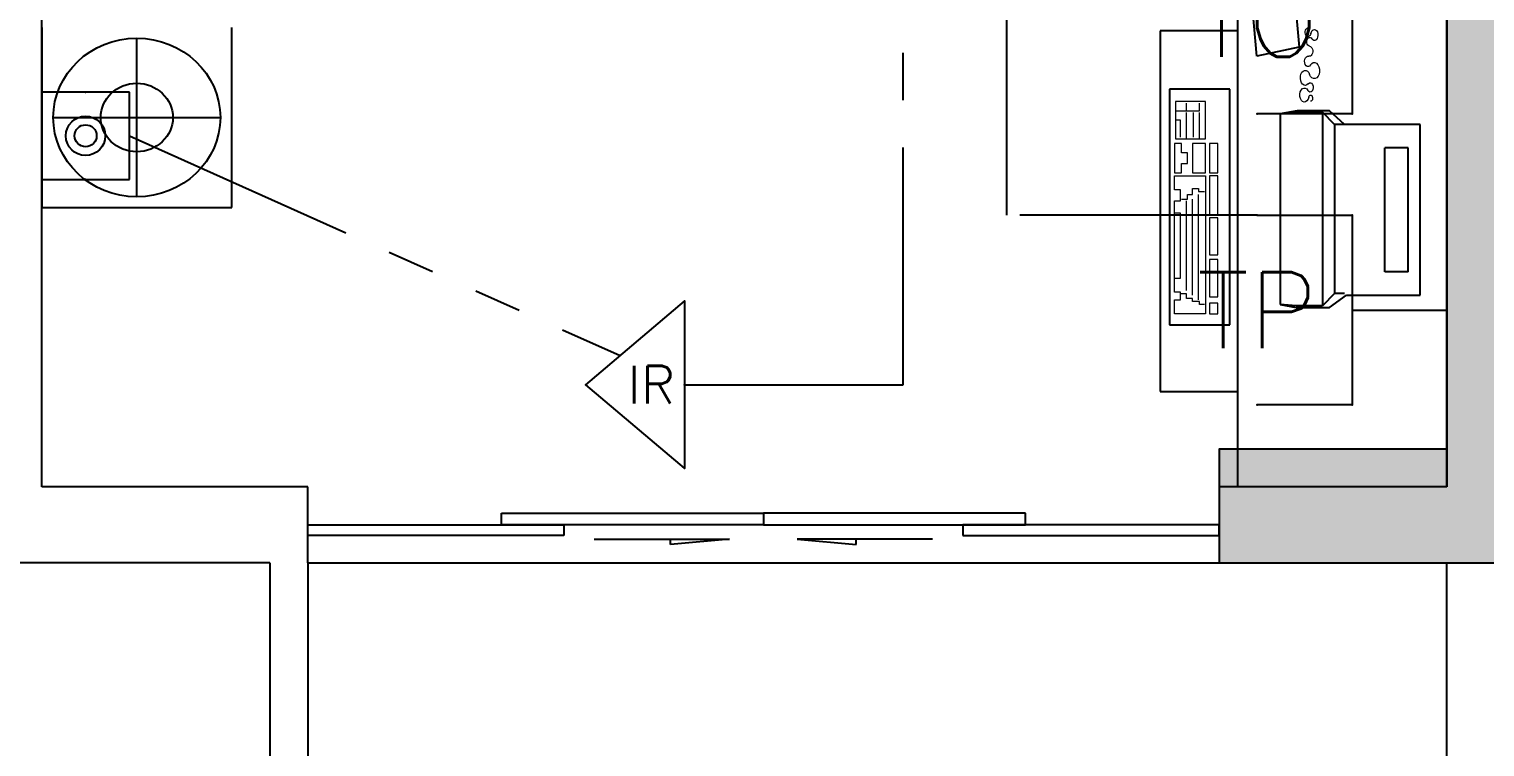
# Model space of a CAD drawing. Extents: x -41969 to 449372, y 65390 to 759577.
# Drawn here: x 290451 to 294285, y 702507 to 704399 of the extents above; entities that cross this region are included whole.
import ezdxf
from ezdxf.enums import TextEntityAlignment as Align

# ---------------------------------------------------------------- set-up
doc = ezdxf.new("R2010")
doc.units = 0
doc.header["$LTSCALE"] = 1000
doc.header["$MEASUREMENT"] = 0
doc.linetypes.add('PHANTOM2', pattern=[1.25, 0.625, -0.125, 0.125, -0.125, 0.125, -0.125])
doc.linetypes.add('PHANTOM3', pattern=[1.5, 0.625, -0.125, 0.125, -0.125, 0.125, -0.125, 0.125, -0.125])
for name, color, linetype in [('EQUIP-消防', 241, 'Continuous'), ('EQUIP-通讯', 241, 'Continuous'), ('IN-door', 2, 'Continuous'), ('jg新结构柱', 9, 'Continuous'), ('WALL', 7, 'Continuous'), ('WIRE-照明', 120, 'Continuous'), ('装修家具', 8, 'Continuous')]:
    doc.layers.add(name, color=color, linetype=linetype)
doc.styles.add('_TEL_DIM', font='SIMPLEX', dxfattribs={"width": 0.8, "height": 3.5, "bigfont": 'HZTXT'})
doc.styles.add('DIM_FONT', font='SIMPLEX', dxfattribs={"width": 0.7, "bigfont": 'GBCBIG'})
doc.styles.get("Standard").update_dxf_attribs({"font": 'gbenor.shx', "bigfont": 'gbcbig.shx'})

# ---------------------------------------------------------------- blocks, each defined once
blk = doc.blocks.new('A$C65FF3140')
at = {"color": 8}
for p, q in [((-2851.7, -7998), (-2851.7, -9500)), ((-2300, -7998), (-2300, -9500)), ((-2709.5, -8118.8, -88.9), (-2688.9, -8340.3, -88.9)), ((-2800.2, -8364.7, -88.9), (-2820.8, -8143.2, -88.9)), ((-6000, -8288.6), (-6000, -8763.6)), ((-5750, -8735.1), (-5750, -8317.1)), ((-5500, -8763.6), (-5500, -8288.6)), ((-2851.7, -8297.9), (-3055.4, -8297.9)), ((-3055.4, -8297.9), (-3055.4, -9248.2)), ((-2688.9, -8340.3, -88.9), (-2800.2, -8364.7, -88.9)), ((-3030.9, -8451.4), (-3030.9, -9072.3)), ((-2871.8, -8451.4), (-3030.9, -8451.4)), ((-2871.8, -9072.3), (-2871.8, -8451.4)), ((-2694.1, -8508.2), (-2739.2, -8516.3)), ((-2609.2, -8508.2), (-2694.1, -8508.2)), ((-2569.4, -8544.9), (-2609.2, -8508.2)), ((-5970, -8526.1), (-5530, -8526.1)), ((-2696.7, -8512.3), (-2739.2, -8516.3)), ((-2739.2, -8516.3), (-2739.2, -9018.8)), ((-2627.8, -8512.3), (-2696.7, -8512.3)), ((-2627.8, -8512.3), (-2627.8, -9022.9)), ((-2595.9, -8544.9), (-2627.8, -8512.3)), ((-2595.9, -8544.9), (-2595.9, -8990.2)), ((-2569.4, -8544.9), (-2595.9, -8544.9)), ((-2370.5, -8544.9), (-2569.4, -8544.9)), ((-2370.5, -8994.3), (-2370.5, -8544.9)), ((-2463.3, -8933), (-2463.3, -8606.2)), ((-2402.3, -8606.2), (-2463.3, -8606.2)), ((-2402.3, -8933), (-2402.3, -8606.2)), ((-6000, -8763.6), (-5500, -8763.6)), ((-2402.3, -8933), (-2463.3, -8933)), ((-2595.9, -8990.2), (-2627.8, -9022.9)), ((-2609.2, -9027), (-2564.1, -8994.3)), ((-2569.4, -8990.2), (-2595.9, -8990.2)), ((-2564.1, -8994.3), (-2370.5, -8994.3)), ((-2739.2, -9018.8), (-2696.7, -9027)), ((-2696.7, -9022.9), (-2739.2, -9018.8)), ((-2627.8, -9022.9), (-2696.7, -9022.9)), ((-2696.7, -9027), (-2609.2, -9027)), ((-3030.9, -9072.3), (-2871.8, -9072.3)), ((-3055.4, -9248.2), (-2851.7, -9248.2)), ((-2300, -9500), (-2851.7, -9500))]:
    blk.add_line(p, q, dxfattribs=at)
at = {"color": 8, "lineweight": 13}
for p, q in [((-3015, -8484.1), (-3015, -8582.1)), ((-2935.4, -8484.1), (-3015, -8484.1)), ((-3015, -8508.6), (-2985.8, -8508.6)), ((-2985.8, -8508.6), (-2985.8, -8488.1)), ((-2985.8, -8508.6), (-2951.3, -8508.6)), ((-2951.3, -8508.6), (-2951.3, -8488.1)), ((-2935.4, -8582.1), (-2935.4, -8484.1)), ((-3001.7, -8533.1), (-3015, -8533.1)), ((-3001.7, -8578), (-3001.7, -8533.1)), ((-2985.8, -8582.1), (-2985.8, -8512.6)), ((-2967.3, -8578), (-2967.3, -8512.6)), ((-2951.3, -8582.1), (-2951.3, -8512.6)), ((-3015, -8582.1), (-2935.4, -8582.1)), ((-2999.1, -8594.3), (-3017.7, -8594.3)), ((-3017.7, -8594.3), (-3017.7, -8672)), ((-2999.1, -8618.9), (-2999.1, -8594.3)), ((-2983.2, -8618.9), (-2999.1, -8618.9)), ((-2983.2, -8647.5), (-2983.2, -8618.9)), ((-2935.4, -8594.3), (-2969.9, -8594.3)), ((-2969.9, -8594.3), (-2969.9, -8672)), ((-2935.4, -8672), (-2935.4, -8594.3)), ((-2903.6, -8594.3), (-2924.8, -8594.3)), ((-2924.8, -8594.3), (-2924.8, -8672)), ((-2903.6, -8672), (-2903.6, -8594.3)), ((-2999.1, -8647.5), (-2983.2, -8647.5)), ((-2999.1, -8672), (-2999.1, -8647.5)), ((-3017.7, -8672), (-2999.1, -8672)), ((-3017.7, -8716.9), (-3017.7, -8680.1)), ((-3017.7, -8680.1), (-2935.4, -8680.1)), ((-2969.9, -8672), (-2935.4, -8672)), ((-2935.4, -8680.1), (-2935.4, -9043.7)), ((-2924.8, -8672), (-2903.6, -8672)), ((-2924.8, -8680.1), (-2924.8, -8782.3)), ((-2903.6, -8680.1), (-2924.8, -8680.1)), ((-2903.6, -8782.3), (-2903.6, -8680.1)), ((-3001.7, -8716.9), (-3017.7, -8716.9)), ((-3001.7, -8745.5), (-3001.7, -8716.9)), ((-2983.2, -8729.1), (-2969.9, -8729.1)), ((-2983.2, -8741.4), (-2983.2, -8729.1)), ((-2969.9, -8729.1), (-2969.9, -8712.8)), ((-2969.9, -8712.8), (-2954, -8712.8)), ((-2954, -8712.8), (-2954, -8721)), ((-2954, -8721), (-2938.1, -8721)), ((-2954, -9006.9), (-2954, -8729.1)), ((-3017.7, -8986.5), (-3017.7, -8745.5)), ((-3017.7, -8745.5), (-3001.7, -8745.5)), ((-3001.7, -8778.2), (-3017.7, -8778.2)), ((-3001.7, -8949.7), (-3001.7, -8778.2)), ((-2999.1, -8741.4), (-2983.2, -8741.4)), ((-2985.8, -8982.4), (-2985.8, -8745.5)), ((-2969.9, -8994.7), (-2969.9, -8741.4)), ((-2924.8, -8782.3), (-2903.6, -8782.3)), ((-2924.8, -8790.4), (-2924.8, -8888.5)), ((-2903.6, -8790.4), (-2924.8, -8790.4)), ((-2903.6, -8888.5), (-2903.6, -8790.4)), ((-2924.8, -8888.5), (-2903.6, -8888.5)), ((-2924.8, -8900.7), (-2924.8, -8998.8)), ((-2903.6, -8900.7), (-2924.8, -8900.7)), ((-2903.6, -8998.8), (-2903.6, -8900.7)), ((-3017.7, -8949.7), (-3001.7, -8949.7)), ((-3001.7, -8986.5), (-3017.7, -8986.5)), ((-3017.7, -9006.9), (-3001.7, -9006.9)), ((-3017.7, -9043.7), (-3017.7, -9006.9)), ((-3001.7, -9006.9), (-3001.7, -8986.5)), ((-2985.8, -8990.6), (-3001.7, -8990.6)), ((-2985.8, -9002.8), (-2985.8, -8990.6)), ((-2969.9, -9002.8), (-2985.8, -9002.8)), ((-2969.9, -9011), (-2969.9, -9002.8)), ((-2924.8, -8998.8), (-2903.6, -8998.8)), ((-2935.4, -9043.7), (-3017.7, -9043.7)), ((-2951.3, -9011), (-2969.9, -9011)), ((-2951.3, -9019.2), (-2951.3, -9011)), ((-2938.1, -9019.2), (-2951.3, -9019.2)), ((-2903.6, -9015.1), (-2924.8, -9015.1)), ((-2924.8, -9015.1), (-2924.8, -9043.7)), ((-2924.8, -9043.7), (-2903.6, -9043.7)), ((-2903.6, -9043.7), (-2903.6, -9015.1))]:
    blk.add_line(p, q, dxfattribs=at)
at = {"color": 8, "linetype": 'Continuous'}
blk.add_ellipse((-5750, -8526.1), major_axis=(220, 0), ratio=0.95, dxfattribs=at)
at = {"color": 8, "lineweight": 13, "extrusion": (0, 0, -1)}
for centre, major_axis, start_param, end_param in [((-2665.4, -8301.1, -88.9), (0, 11.7), 1.85397, 6.643828), ((-2661.2, -8326.5, -88.9), (0, 11.5), 3.196719, 7.081027), ((-2649.1, -8308.4, -88.9), (0, 14.5), -1.287623, 3.939434), ((-2662.1, -8351.4, -88.9), (0, 13.4), 0.055126, 3.351464), ((-2665.8, -8378, -88.9), (0, 13.8), 2.334942, 6.493057), ((-2649.3, -8402.4, -88.9), (0, 21.5), -0.806651, 4.231932), ((-2673.1, -8421.5, -88.9), (0, 19.9), 2.473279, 7.373525), ((-2660.1, -8446.8, -88.9), (0, 12.4), -0.668314, 4.00917), ((-2675.4, -8466.8, -88.9), (0, 18.6), 1.879371, 7.150762), ((-2658.9, -8475, -88.9), (0, 8.17), -1.262221, 3.228162)]:
    blk.add_ellipse(centre, major_axis=major_axis, ratio=0.649296, start_param=start_param, end_param=end_param, dxfattribs=at)
at = {"color": 8}
blk.add_ellipse((-5750, -8526.1), major_axis=(95, 0), ratio=0.95, dxfattribs=at)
at = {"color": 8, "ltscale": 1e-06, "style": 'DIM_FONT', "text_generation_flag": 4, "width": 0.8, "flags": 9}
for tag, p, rotation in [('YSIZE', (7913.6, 18100), 270), ('XSIZE', (7913.6, 18100), 270), ('YSIZE', (5350, 12479.8), 270.0001), ('XSIZE', (5350, 12479.8), 270.0001), ('YSIZE', (7913.6, 10300), 270), ('XSIZE', (7913.6, 10300), 270), ('YSIZE', (5350, 4679.8), 270.0001), ('XSIZE', (5350, 4679.8), 270.0001), ('YSIZE', (-4020.2, -3750), 180.0001), ('XSIZE', (-4020.2, -3750), 180.0001), ('YSIZE', (3779.8, -3750), 180.0001), ('XSIZE', (3779.8, -3750), 180.0001), ('YSIZE', (12500, -4413.7), 270.0001), ('XSIZE', (12500, -4413.7), 270.0001), ('XSIZE', (12451, -6050.4), 180), ('YSIZE', (12451, -6050.4), 180), ('YSIZE', (10569.5, -6235.4), 180), ('XSIZE', (10569.5, -6235.4), 180), ('XSIZE', (-6200, -6313.6), 180), ('YSIZE', (-6200, -6313.6), 180), ('XSIZE', (1600, -6313.6), 180), ('YSIZE', (1600, -6313.6), 180)]:
    blk.add_attdef(tag, p, '', height=0.5, rotation=rotation, dxfattribs=at)
at = {"color": 8, "style": 'DIM_FONT', "oblique": 0, "width": 0.8, "flags": 9}
for tag, p, rotation in [('YSIZE', (5516.7, 17078.2), 360), ('XSIZE', (5516.7, 17078.2), 360), ('YSIZE', (5516.7, 9278.2), 360), ('XSIZE', (5516.7, 9278.2), 360), ('YSIZE', (-7221.8, -3916.7), 270), ('XSIZE', (-7221.8, -3916.7), 270), ('YSIZE', (578.2, -3916.7), 270), ('XSIZE', (578.2, -3916.7), 270)]:
    blk.add_attdef(tag, p, '', height=0.413, rotation=rotation, dxfattribs=at)
at = {"color": 8, "ltscale": 1e-06, "style": 'DIM_FONT', "width": 0.8, "flags": 9}
for tag, p, rotation in [('YSIZE', (5350, 16101), 89.9999), ('XSIZE', (5350, 16101), 89.9999), ('XSIZE', (7913.6, 10500), 90), ('YSIZE', (7913.6, 10500), 90), ('YSIZE', (7913.6, 2700.1), 90), ('XSIZE', (7913.6, 2700.1), 90), ('YSIZE', (-16900, -4413.7), 269.9999), ('XSIZE', (-16900, -4413.7), 269.9999)]:
    blk.add_attdef(tag, p, '', height=0.5, rotation=rotation, dxfattribs=at)
at = {"color": 8, "style": 'DIM_FONT', "text_generation_flag": 4, "width": 0.8, "flags": 9}
for tag, p, rotation in [('YSIZE', (5516.7, 11521.8), 0), ('XSIZE', (5516.7, 11521.8), 0), ('YSIZE', (5516.7, 3721.8), 0), ('XSIZE', (5516.7, 3721.8), 0), ('YSIZE', (9342.9, -1535.9), 180), ('XSIZE', (9342.9, -1535.9), 180), ('YSIZE', (-4978.2, -3916.7), 270), ('XSIZE', (-4978.2, -3916.7), 270), ('YSIZE', (2821.8, -3916.7), 270), ('XSIZE', (2821.8, -3916.7), 270)]:
    blk.add_attdef(tag, p, '', height=0.413, rotation=rotation, dxfattribs=at)
at = {"color": 8, "ltscale": 1e-06, "style": 'DIM_FONT', "oblique": 0, "width": 0.8, "flags": 9}
for tag, p, rotation in [('YSIZE', (5350, 8320.2), 89.9999), ('XSIZE', (5350, 8320.2), 89.9999), ('YSIZE', (-8179.8, -3750), 359.9999), ('XSIZE', (-8179.8, -3750), 359.9999), ('YSIZE', (-379.8, -3750), 359.9999), ('XSIZE', (-379.8, -3750), 359.9999)]:
    blk.add_attdef(tag, p, '', height=0.5, rotation=rotation, dxfattribs=at)
at = {"color": 8, "text_generation_flag": 4, "flags": 9}
for tag, p, height, width in [('YSIZE', (-14000.3, -1399.1), 0.666, 0.834261), ('XSIZE', (-14000.3, -1399.1), 0.666, 0.834261), ('YSIZE', (-10846.1, -3267.1), 0.5, 0.8), ('XSIZE', (-10846.1, -3267.1), 0.5, 0.8)]:
    blk.add_attdef(tag, p, '', height=height, rotation=180, dxfattribs=dict(at, width=width))
at = {"color": 8, "flags": 9}
for tag, p, height, width in [('YSIZE', (9600.3, -1399.1), 0.666, 0.834261), ('XSIZE', (9600.3, -1399.1), 0.666, 0.834261), ('YSIZE', (6446.1, -3267.1), 0.5, 0.8), ('XSIZE', (6446.1, -3267.1), 0.5, 0.8)]:
    blk.add_attdef(tag, p, '', height=height, dxfattribs=dict(at, width=width))
at = {"color": 8, "style": 'DIM_FONT', "width": 0.8, "flags": 9}
for tag in ['YSIZE', 'XSIZE']:
    blk.add_attdef(tag, (-13742.9, -1535.9), '', height=0.413, dxfattribs=at)
at = {"color": 8, "flags": 9}
for tag, p in [('YSIZE', (5880.4, -5584.1)), ('XSIZE', (5880.4, -5584.1)), ('YSIZE', (5880.4, -5584.1)), ('XSIZE', (5880.4, -5584.1)), ('YSIZE', (9400, -8940.7)), ('XSIZE', (9400, -8940.7))]:
    blk.add_attdef(tag, p, '', height=0.5, dxfattribs=at)
at = {"color": 8, "ltscale": 1e-06, "style": 'DIM_FONT', "width": 0.8, "flags": 9}
for tag, p in [('YSIZE', (-16900, -6050.4)), ('XSIZE', (-16900, -6050.4)), ('YSIZE', (-14969.5, -6235.4)), ('XSIZE', (-14969.5, -6235.4)), ('YSIZE', (-6000, -6313.6)), ('XSIZE', (-6000, -6313.6)), ('YSIZE', (1800, -6313.6)), ('XSIZE', (1800, -6313.6))]:
    blk.add_attdef(tag, p, '', height=0.5, dxfattribs=at)
at = {"color": 8, "text_generation_flag": 4, "flags": 9}
for tag, p in [('YSIZE', (-10280.4, -6139.1)), ('XSIZE', (-10280.4, -6139.1)), ('YSIZE', (-13800, -9000.4)), ('XSIZE', (-13800, -9000.4))]:
    blk.add_attdef(tag, p, '', height=0.5, rotation=180, dxfattribs=at)
blk = doc.blocks.new('sdarw52y5fghg')
at = {"layer": 'jg新结构柱'}
h = blk.add_hatch(color=256, dxfattribs=at)
h.dxf.hatch_style = 1
h.paths.add_polyline_path([(16257.6, -2243070.7), (16257.6, -2242470.7), (16507.6, -2242470.7), (16507.6, -2242820.7), (17907.6, -2242820.7), (17907.6, -2243070.7)])
h.paths.add_polyline_path([(24257.6, -2243070.7), (23728.4, -2243070.7), (23728.4, -2242870.7), (24057.6, -2242870.7), (24057.6, -2240670.7), (24257.6, -2240670.7)])
h.paths.add_polyline_path([(14257.6, -2235370.7), (16457.6, -2235370.7), (16457.6, -2235570.7), (14457.6, -2235570.7), (14457.6, -2237020.7), (14257.6, -2237020.7)])
h.paths.add_polyline_path([(26057.6, -2240370.7), (26057.6, -2239770.7), (26257.6, -2239770.7), (26257.6, -2240170.7), (28157.6, -2240170.7), (28157.6, -2240370.7)])
h.paths.add_polyline_path([(33757.6, -2240370.7), (33757.6, -2239770.7), (33557.6, -2239770.7), (33557.6, -2240170.7), (32107.6, -2240170.7), (32107.6, -2240370.7)])
h.paths.add_polyline_path([(33757.6, -2224570.7), (33757.6, -2225170.7), (33557.6, -2225170.7), (33557.6, -2224770.7), (32107.6, -2224770.7), (32107.6, -2224570.7)])
h.paths.add_polyline_path([(26057.6, -2224570.7), (26057.6, -2225170.7), (26257.6, -2225170.7), (26257.6, -2224770.7), (27707.6, -2224770.7), (27707.6, -2224570.7)])
h.paths.add_polyline_path([(27707.6, -2232370.7), (27707.6, -2232570.7), (26357.6, -2232570.7), (26357.6, -2233170.7), (26057.6, -2233170.7), (26057.6, -2231770.7), (26357.6, -2231770.7), (26357.6, -2232370.7)])
h.paths.add_polyline_path([(32107.6, -2232370.7), (32107.6, -2232570.7), (33457.6, -2232570.7), (33457.6, -2233170.7), (33757.6, -2233170.7), (33757.6, -2231770.7), (33457.6, -2231770.7), (33457.6, -2232370.7)])
h.paths.add_polyline_path([(35157.6, -2242871.1), (34557.6, -2242871.1), (34557.6, -2243071.1), (34957.6, -2243071.1), (34957.6, -2244521.1), (35157.6, -2244521.1)])
h.paths.add_polyline_path([(32057.6, -2244520.7), (31857.6, -2244520.7), (31857.6, -2243070.7), (31457.6, -2243070.7), (31457.6, -2242870.7), (32457.6, -2242870.7), (32457.6, -2243070.7), (32057.6, -2243070.7)])
h.paths.add_polyline_path([(34957.6, -2251870.7), (35157.6, -2251870.7), (35157.6, -2251670.7), (35157.6, -2250220.7), (34957.6, -2250220.7)])
h.paths.add_polyline_path([(14457.6, -2243070.3), (13857.6, -2243070.3), (13857.6, -2242870.3), (14257.6, -2242870.3), (14257.6, -2241420.3), (14457.6, -2241420.3)])
h.paths.add_polyline_path([(5357.6, -2242870.7), (5957.6, -2242870.7), (5957.6, -2243070.7), (5557.6, -2243070.7), (5557.6, -2244520.7), (5357.6, -2244520.7)])
h.paths.add_polyline_path([(8457.6, -2244520.3), (8657.6, -2244520.3), (8657.6, -2243070.3), (9057.6, -2243070.3), (9057.6, -2242870.3), (8057.6, -2242870.3), (8057.6, -2243070.3), (8457.6, -2243070.3)])
h.paths.add_polyline_path([(28157.6, -2244870.7), (27957.6, -2244870.7), (27957.6, -2245070.7), (27957.6, -2247120.7), (28157.6, -2247120.7)])
h.paths.add_polyline_path([(12357.6, -2244870.7), (12557.6, -2244870.7), (12557.6, -2245070.7), (12557.6, -2247120.7), (12357.6, -2247120.7)])
h.paths.add_polyline_path([(20157.6, -2246770.3), (20357.6, -2246770.3), (20357.6, -2245170.3), (20757.6, -2245170.3), (20757.6, -2244870.3), (19757.6, -2244870.3), (19757.6, -2245170.3), (20157.6, -2245170.3)])
h.paths.add_polyline_path([(5557.6, -2251870.7), (5357.6, -2251870.7), (5357.6, -2251670.7), (5357.6, -2250220.7), (5557.6, -2250220.7)])
h.paths.add_polyline_path([(32057.6, -2250920.7), (31857.6, -2250920.7), (31857.6, -2252370.7), (31457.6, -2252370.7), (31457.6, -2252570.7), (32457.6, -2252570.7), (32457.6, -2252370.7), (32057.6, -2252370.7)])
h.paths.add_polyline_path([(28157.6, -2250920.7), (27957.6, -2250920.7), (27957.6, -2252370.7), (27557.6, -2252370.7), (27557.6, -2252570.7), (28557.6, -2252570.7), (28557.6, -2252370.7), (28157.6, -2252370.7)])
h.paths.add_polyline_path([(20357.6, -2250920.7), (20157.6, -2250920.7), (20157.6, -2252270.7), (19557.6, -2252270.7), (19557.6, -2252570.7), (20957.6, -2252570.7), (20957.6, -2252270.7), (20357.6, -2252270.7)])
h.paths.add_polyline_path([(12557.6, -2250920.7), (12357.6, -2250920.7), (12357.6, -2252370.7), (11957.6, -2252370.7), (11957.6, -2252570.7), (12957.6, -2252570.7), (12957.6, -2252370.7), (12557.6, -2252370.7)])
h.paths.add_polyline_path([(8657.6, -2250920.7), (8457.6, -2250920.7), (8457.6, -2252370.7), (8057.6, -2252370.7), (8057.6, -2252570.7), (9057.6, -2252570.7), (9057.6, -2252370.7), (8657.6, -2252370.7)])
h.paths.add_polyline_path([(23657.6, -2235570.7), (24057.6, -2235570.7), (24057.6, -2236770.7), (24257.6, -2236770.7), (24257.6, -2235370.7), (23657.6, -2235370.7)])
h.paths.add_polyline_path([(22657.6, -2235570.7), (22657.6, -2235370.7), (21957.6, -2235370.7), (21957.6, -2235570.7)])
blk.add_lwpolyline([(20357.6, -2250920.7), (20157.6, -2250920.7), (20157.6, -2252270.7), (19557.6, -2252270.7), (19557.6, -2252570.7), (20957.6, -2252570.7), (20957.6, -2252270.7), (20357.6, -2252270.7)], close=True, dxfattribs=at)
blk = doc.blocks.new('$DorLib2D$00000138')
at = {"color": 0, "linetype": 'Continuous'}
for p, q in [((-0.2875, 0), (-0.2875, 0.1538)), ((-0.2875, 0.1538), (0, 0.1538)), ((0, 0.1538), (0, 0)), ((0.2875, 0.1538), (0, 0.1538)), ((0.2875, 0), (0.2875, 0.1538)), ((-0.5, -0.1399), (-0.5, 0)), ((-0.5, 0), (-0.2188, 0)), ((0, 0), (-0.2875, 0)), ((-0.2188, 0), (-0.2188, -0.1399)), ((0, 0), (0.2875, 0)), ((0.2188, 0), (0.2188, -0.1399)), ((0.5, 0), (0.2188, 0)), ((0.5, 0), (0.5, -0.1946)), ((0.5, -0.1399), (0.5, 0)), ((-0.2188, -0.1399), (-0.5, -0.1399)), ((0.2188, -0.1399), (0.5, -0.1399)), ((-0.1857, -0.186), (-0.037, -0.186)), ((-0.037, -0.186), (-0.1019, -0.2583)), ((-0.1019, -0.2583), (-0.1019, -0.186)), ((0.1857, -0.186), (0.037, -0.186)), ((0.037, -0.186), (0.1019, -0.2583)), ((0.1019, -0.2583), (0.1019, -0.186))]:
    blk.add_line(p, q, dxfattribs=at)
blk = doc.blocks.new('$equip$00001722')
for p, q in [((-0.5, 0), (-0.5, -1)), ((0.5, 0), (-0.5, 0)), ((0.5, -1), (0.5, 0)), ((-0.5, -1), (0.5, -1))]:
    blk.add_line(p, q)
for radius in [0.225, 0.126]:
    blk.add_circle((0, -0.5), radius)
for p in [(0, 0), (-0.5, -0.5), (0.5, -0.5), (0, -1)]:
    blk.add_point(p)
at = {"flags": 9}
blk.add_attdef('A', (0, 0), '', height=0.00002, dxfattribs=at)
blk.add_attdef('B', text='', height=0.4, dxfattribs=at).set_placement((0.884, -0.7), align=Align.MIDDLE_CENTER)
blk = doc.blocks.new('$equip$00001847')
for p, q in [((-0.5, 0.499), (-0.5, 0.999)), ((0.5, 0.999), (0.5, 0.499)), ((0.5, 0.499), (-0.5, 0.499)), ((0, 0.4995), (0, 0))]:
    blk.add_line(p, q)
for p in [(-0.5, 0.999), (0.5, 0.999), (-0.5, 0.499), (0.5, 0.499), (0, 0)]:
    blk.add_point(p)
at = {"color": 7, "style": '_TEL_DIM'}
blk.add_attdef('$TEXT$', text='', height=0.4, dxfattribs=at).set_placement((0, 0.999), align=Align.MIDDLE_CENTER)
at = {"color": 7, "style": '_TEL_DIM', "flags": 1}
blk.add_attdef('A', text='', height=0.00002, dxfattribs=at).set_placement((0, 0), align=Align.MIDDLE_CENTER)
blk = doc.blocks.new('$equip$00001867')
for p, q in [((-0.5, 0.499), (-0.5, 0.999)), ((0.5, 0.999), (0.5, 0.499)), ((0.5, 0.499), (-0.5, 0.499)), ((0, 0.4995), (0, 0))]:
    blk.add_line(p, q)
for p in [(-0.5, 0.999), (0.5, 0.999), (-0.5, 0.499), (0.5, 0.499), (0, 0)]:
    blk.add_point(p)
at = {"color": 7, "style": '_TEL_DIM'}
blk.add_attdef('$TEXT$', text='', height=0.4, dxfattribs=at).set_placement((0, 0.999), align=Align.MIDDLE_CENTER)
at = {"color": 7, "style": '_TEL_DIM', "flags": 1}
blk.add_attdef('A', text='', height=0.00002, dxfattribs=at).set_placement((0, 0), align=Align.MIDDLE_CENTER)
blk = doc.blocks.new('$equip$00001794')
for p, q in [((-0.52, 0), (0, 0.44)), ((0, 0.44), (0, -0.44)), ((0, -0.44), (-0.52, 0))]:
    blk.add_line(p, q)
for p in [(0, 0.44), (-0.52, 0), (0, 0), (0, -0.44)]:
    blk.add_point(p)
at = {"color": 7, "style": '_TEL_DIM'}
blk.add_attdef('$TEXT$', text='', height=0.2, dxfattribs=at).set_placement((-0.1747, 0), align=Align.MIDDLE_CENTER)
at = {"color": 7, "style": '_TEL_DIM', "flags": 1}
blk.add_attdef('A', text='', height=0.00002, dxfattribs=at).set_placement((0, 0), align=Align.MIDDLE_CENTER)

msp = doc.modelspace()

# ---------------------------------------------------------------- linework, layer by layer
at = {"layer": 'IN-door'}
msp.add_lwpolyline([(291184.7, 702992.2), (293584.7, 702992.2)], dxfattribs=at)
at = {"layer": 'WALL'}
for p, q in [((294184.7, 703192.2), (294184.7, 710492.2)), ((290484.7, 703192.2), (290484.7, 708842.2)), ((291134.7, 703192.2), (290484.7, 703192.2)), ((291184.7, 703192.2), (291134.7, 703192.2)), ((291184.7, 702992.2), (291184.7, 703192.2)), ((294184.7, 703192.2), (293584.7, 703192.2)), ((293584.7, 703192.2), (293584.7, 702992.2)), ((291084.7, 702992.2), (290384.7, 702992.2)), ((291084.7, 702992.2), (291084.7, 702392.2)), ((291184.7, 702992.2), (291184.7, 702392.2)), ((293584.7, 702992.2), (294184.7, 702992.2)), ((294184.7, 701478.9), (294184.7, 702992.2))]:
    msp.add_line(p, q, dxfattribs=at)
at = {"layer": 'WIRE-照明', "linetype": 'PHANTOM3'}
for p, q in [((293025.7, 703908.3), (293025.7, 709494.5)), ((293685.2, 703908.3), (293025.7, 703908.3))]:
    msp.add_line(p, q, dxfattribs=at)
at = {"layer": 'WIRE-照明', "linetype": 'PHANTOM2'}
for p, q in [((292752.4, 703461.8), (292752.4, 709333.5)), ((290715.1, 704117.9), (292007.9, 703538.6)), ((292177.2, 703461.8), (292752.4, 703461.8))]:
    msp.add_line(p, q, dxfattribs=at)

# ---------------------------------------------------------------- block references
at = {"layer": 'EQUIP-消防', "xscale": 230.4000000001397, "yscale": 230.3999999999069, "zscale": 230.4}
msp.add_blockref('$equip$00001722', (290599.9, 704233.1), dxfattribs=at)
at = {"layer": 'EQUIP-通讯'}
ref = msp.add_blockref('$equip$00001847', (294184.7, 704426.1), dxfattribs=dict(at, xscale=500, yscale=500, zscale=500, rotation=90.00000007774672))
ref.add_attrib('$TEXT$', 'TO', dxfattribs={"layer": '0', "color": 7, "height": 200, "style": '_TEL_DIM'}).set_placement((293685.2, 704426.1), align=Align.MIDDLE_CENTER)
ref = msp.add_blockref('$equip$00001867', (294184.7, 703658.3), dxfattribs=dict(at, xscale=500, yscale=500, zscale=500, rotation=90))
ref.add_attrib('$TEXT$', 'TP', dxfattribs={"layer": '0', "color": 7, "height": 200, "style": '_TEL_DIM'}).set_placement((293685.2, 703658.3), align=Align.MIDDLE_CENTER)
at = {"layer": 'EQUIP-通讯', "xscale": 500.0000000000002, "yscale": 500, "zscale": 500, "rotation": 359.9999949913869}
msp.add_blockref('$equip$00001794', (292177.2, 703461.8), dxfattribs=at).add_auto_attribs({'$TEXT$': 'IR'})
at = {"layer": 'IN-door', "xscale": -2400.000000000015, "yscale": -200, "zscale": 200, "rotation": 179.9999999999778}
msp.add_blockref('$DorLib2D$00000138', (292384.7, 703092.2), dxfattribs=at)
at = {"layer": 'jg新结构柱'}
msp.add_blockref('sdarw52y5fghg', (274027.1, 2955562.9), dxfattribs=at)
at = {"layer": '装修家具'}
msp.add_blockref('A$C65FF3140', (296484.7, 712692.2), dxfattribs=at)

doc.saveas('drawing.dxf')
